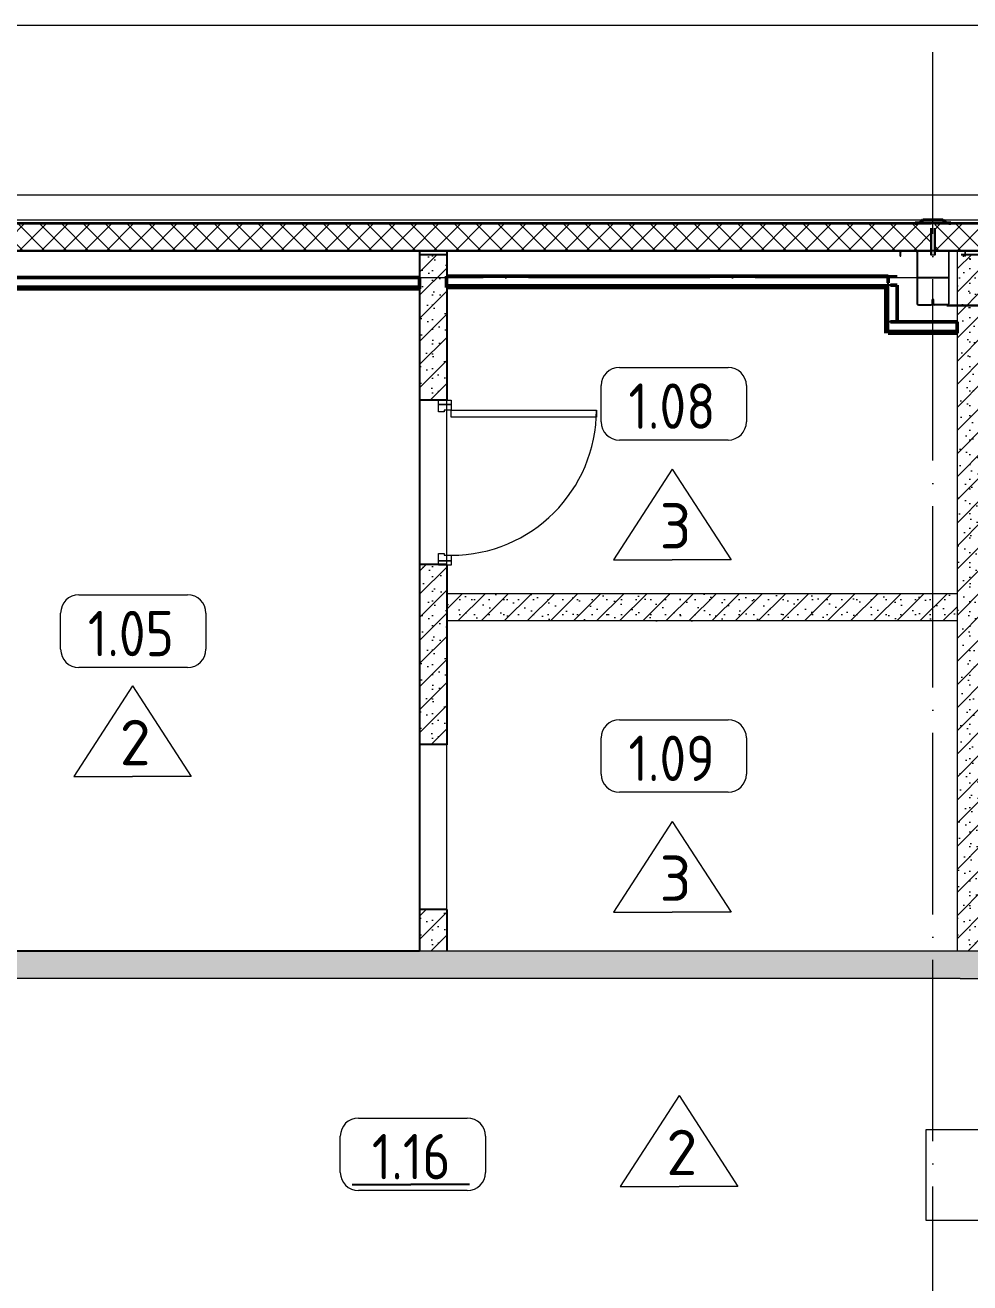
# Model space of a CAD drawing. Header units: millimetres. Extents: x 2559584 to 2748503, y -688364 to -611007.
# Drawn here: x 2702782 to 2707989, y -635084 to -628153 of the extents above; entities that cross this region are included whole.
import ezdxf

# ---------------------------------------------------------------- set-up
doc = ezdxf.new("R2010")
doc.units = ezdxf.units.MM
doc.header["$LTSCALE"] = 50
for name, pattern in [('_ШПТ__20_т__2_5__Линия сетки', [25, 20, -2.5, 0, -2.5]), ('CENTER', [50.8, 31.75, -6.35, 6.35, -6.35]), ('невидимаяX2', [19.05, 12.7, -6.35])]:
    doc.linetypes.add(name, pattern=pattern)
doc.layers.add('_1-1_ Внутренние стены', color=7, linetype='Continuous')
doc.layers.add('расположение плит', color=7, linetype='Continuous')
for name, color, linetype, lineweight in [('A-Wall', 113, 'Continuous', 50), ('Высотные отметки', 7, 'Continuous', 9), ('Марки помещений', 7, 'Continuous', 20), ('Обобщенные модели', 7, 'Continuous', 18), ('ОСИ', 251, 'CENTER', 18), ('Перекрытия', 7, 'Continuous', 18), ('Размерные', 45, 'Continuous', 15), ('Средние', 142, 'Continuous', 30), ('Стены', 7, 'Continuous', 18), ('Стены разрез', 7, 'Continuous', 30), ('Стены штриховка', 7, 'Continuous', 30), ('Типовые аннотации', 7, 'Continuous', 18)]:
    doc.layers.add(name, color=color, linetype=linetype, lineweight=lineweight)
doc.layers.add('Вспомогательные', color=6, linetype='Continuous', plot=False)
for name, color, linetype, lineweight, true_color in [('Двери', 7, 'Continuous', 9, 0x804000), ('Каркас_Импост', 7, 'Continuous', 9, 0x804000), ('Монтажный зазор', 7, 'Continuous', 9, 0x804000), ('Панель', 7, 'Continuous', 9, 0x804000)]:
    doc.layers.add(name, color=color, linetype=linetype, lineweight=lineweight, true_color=true_color)
doc.styles.add('GOST 2.304 type A', font='isocpeur.ttf')
doc.styles.add('GOST Common_1', font='GOST_Common.ttf', dxfattribs={"width": 0.9, "height": 250})
pattern_1 = [(45, (0, 25), (-106.066, 106.066), [])]
pattern_2 = [(45, (0, 25), (-60.10408, 60.10408), []), (135, (0, 25), (-60.10408, -60.10408), [])]

# ---------------------------------------------------------------- blocks, each defined once
blk = doc.blocks.new('190_ФЭ_Цоколь_Типовой - ФЭ-Ц1_140х80-1287199-_О__L1_0_000_')
at = {"layer": 'Обобщенные модели', "color": 0}
for p, q in [((11705, 12433.1), (33695, 12433.1)), ((21055, 12294.9), (26945, 12294.9)), ((21069.2, 12280.6), (26930.8, 12280.6)), ((21097.7, 12277.7), (26902.3, 12277.7)), ((21097.9, 12275.1), (26902.1, 12275.1)), ((26912, 12275.1), (27088, 12275.1)), ((26929.1, 12277.7), (27070.9, 12277.7)), ((26932, 12280.6), (27068, 12280.6)), ((27055, 12294.9), (32945, 12294.9)), ((27069.2, 12280.6), (32930.8, 12280.6)), ((27097.7, 12277.7), (32902.3, 12277.7)), ((27097.9, 12275.1), (32902.1, 12275.1))]:
    blk.add_line(p, q, dxfattribs=at)
blk = doc.blocks.new('190_ФЭ_Стена_Стык вертикальный - ФЭ-C1_110-V10-_О__L1_0_000_')
at = {"layer": 'Обобщенные модели', "lineweight": 9}
h = blk.add_hatch(dxfattribs=at)
h.set_pattern_fill('FP_7', color=256, style=0, pattern_type=2)
h.set_pattern_definition([(45, (0, 0), (-106.066, 106.066), [])])
h.paths.add_polyline_path([(26912, 12275), (26912, 12276), (26902, 12275)], flags=0)
h.paths.add_polyline_path([(27098, 12275), (27097, 12276), (27088, 12275)], flags=0)
h.paths.add_polyline_path([(27097, 12277), (27098, 12278), (27072, 12278), (27055, 12295), (26945, 12295), (26928, 12278), (26928.4, 12277), (26945.4, 12294), (27054.6, 12294), (27071.6, 12277)], flags=0)
at = {"layer": 'Обобщенные модели', "lineweight": 40}
for p, q in [((26928, 12278), (26902, 12278)), ((26902, 12278), (26902, 12275)), ((26902, 12275), (26912, 12275)), ((26903, 12276), (26903, 12277)), ((26903, 12277), (26928.4, 12277)), ((26912, 12276), (26903, 12276)), ((26912, 12275), (26912, 12276)), ((26945, 12295), (26928, 12278)), ((26928.4, 12277), (26945.4, 12294)), ((27055, 12295), (26945, 12295)), ((26945.4, 12294), (27054.6, 12294)), ((27054.6, 12294), (27071.6, 12277)), ((27072, 12278), (27055, 12295)), ((27071.6, 12277), (27097, 12277)), ((27098, 12278), (27072, 12278)), ((27097, 12276), (27088, 12276)), ((27088, 12276), (27088, 12275)), ((27088, 12275), (27098, 12275)), ((27097, 12277), (27097, 12276)), ((27098, 12275), (27098, 12278))]:
    blk.add_line(p, q, dxfattribs=at)
blk = doc.blocks.new('050_Марка_Помещение_ОдноЗначение - Номер в прямоугольнике-676399-_О__L1_0_000_')
at = {"layer": 'Типовые аннотации', "color": 0, "lineweight": 9}
for p, q in [((-3, 2), (3, 2)), ((-4, -1), (-4, 1)), ((4, 1), (4, -1)), ((3, -2), (-3, -2))]:
    blk.add_line(p, q, dxfattribs=at)
for centre, start, end in [((-3, 1), 90, 180), ((3, 1), 360, 90), ((-3, -1), 180, 270), ((3, -1), 270, 0)]:
    blk.add_arc(centre, 1, start, end, dxfattribs=at)
blk = doc.blocks.new('Высотные отметки - Рамка-5093-_О__L1_0_000_')
at = {"layer": 'Типовые аннотации', "color": 0, "lineweight": 9}
for p, q in [((-6, 0), (-6, 5)), ((-6, 5), (6, 5)), ((6, 5), (6, 0)), ((6, 0), (-6, 0))]:
    blk.add_line(p, q, dxfattribs=at)
blk = doc.blocks.new('к3')
at = {"color": 0, "linetype": 'ByBlock', "lineweight": -2, "ltscale": 200}
for p, q in [((4147417.8, 542805.7), (4147417.8, 542828.2)), ((4147420.8, 542805.7), (4147420.8, 542828.2)), ((4147425.8, 542836.2), (4147504.8, 542836.2)), ((4147425.8, 542833.2), (4147504.8, 542833.2)), ((4147509.8, 542828.2), (4147509.8, 542544.2)), ((4147512.8, 542828.2), (4147512.8, 542544.2)), ((4147682.8, 542828.2), (4147682.8, 542544.2)), ((4147685.8, 542828.2), (4147685.8, 542544.2)), ((4147769.8, 542836.2), (4147690.8, 542836.2)), ((4147769.8, 542833.2), (4147690.8, 542833.2)), ((4147774.8, 542805.7), (4147774.8, 542828.2)), ((4147777.8, 542805.7), (4147777.8, 542828.2)), ((4147417.8, 542805.7), (4147420.8, 542805.7)), ((4147777.8, 542805.7), (4147774.8, 542805.7)), ((4147593.8, 542544.2), (4147593.8, 542566.7)), ((4147593.8, 542566.7), (4147596.8, 542566.7)), ((4147596.8, 542544.2), (4147596.8, 542566.7)), ((4147598.8, 542544.2), (4147598.8, 542566.7)), ((4147601.8, 542566.7), (4147598.8, 542566.7)), ((4147601.8, 542544.2), (4147601.8, 542566.7)), ((4147517.8, 542539.2), (4147588.8, 542539.2)), ((4147517.8, 542536.2), (4147588.8, 542536.2)), ((4147677.8, 542539.2), (4147606.8, 542539.2)), ((4147677.8, 542536.2), (4147606.8, 542536.2))]:
    blk.add_line(p, q, dxfattribs=at)
for centre, radius, start, end in [((4147425.8, 542828.2), 8, 90, 180), ((4147425.8, 542828.2), 5, 90, 180), ((4147504.8, 542828.2), 8, 0, 90), ((4147504.8, 542828.2), 5, 0, 90), ((4147690.8, 542828.2), 8, 90, 180), ((4147690.8, 542828.2), 5, 90, 180), ((4147769.8, 542828.2), 8, 0, 90), ((4147769.8, 542828.2), 5, 0, 90), ((4147517.8, 542544.2), 8, 180, 270), ((4147517.8, 542544.2), 5, 180, 270), ((4147588.8, 542544.2), 8, 270, 0), ((4147588.8, 542544.2), 5, 270, 0), ((4147606.8, 542544.2), 8, 180, 270), ((4147606.8, 542544.2), 5, 180, 270), ((4147677.8, 542544.2), 5, 270, 0), ((4147677.8, 542544.2), 8, 270, 0)]:
    blk.add_arc(centre, radius, start, end, dxfattribs=at)
at = {"layer": 'Вспомогательные', "color": 0, "ltscale": 10}
for p, q in [((4147690.3, 542836.2), (4147505.3, 542836.2)), ((4147682.8, 542686.2), (4147512.8, 542686.2))]:
    blk.add_line(p, q, dxfattribs=at)
blk = doc.blocks.new('101_Дверь_Однопольная_Стальная_Противопожарная_ГОСТ Р 57327-2016 - ДПС_01_2080-860_Пр_EI 30_П-1155117-_О__L1_0_000_')
at = {"layer": 'Каркас_Импост', "color": 7}
for p, q in [((-430, 75), (-400, 75)), ((-430, 5), (-430, 75)), ((-400, 75), (-400, 35)), ((400, 75), (430, 75)), ((400, 35), (400, 75)), ((430, 75), (430, 5)), ((-390, 5), (-430, 5)), ((-400, 35), (-390, 35)), ((-390, 35), (-390, 5)), ((390, 35), (400, 35)), ((390, 5), (390, 35)), ((430, 5), (390, 5))]:
    blk.add_line(p, q, dxfattribs=at)
at = {"layer": 'Монтажный зазор', "color": 7}
for p, q in [((-455, 75), (-430, 75)), ((-455, 5), (-455, 75)), ((-430, 75), (-430, 5)), ((430, 75), (455, 75)), ((430, 5), (430, 75)), ((455, 75), (455, 5)), ((-430, 5), (-455, 5)), ((455, 5), (430, 5))]:
    blk.add_line(p, q, dxfattribs=at)
at = {"layer": 'Панель', "color": 7, "lineweight": 18}
for p, q in [((-400, 875), (-360, 875)), ((-400, 75), (-400, 875)), ((-360, 875), (-360, 75)), ((-360, 75), (-400, 75))]:
    blk.add_line(p, q, dxfattribs=at)
at = {"layer": 'Панель', "color": 7}
blk.add_arc((-400, 75), 800, 0, 90, dxfattribs=at)
blk = doc.blocks.new('План')
at = {"layer": '_1-1_ Внутренние стены', "linetype": 'Continuous', "lineweight": 0}
h = blk.add_hatch(dxfattribs=at)
h.set_pattern_fill('ГАЗОБЕТОН_0004', color=8, style=0, pattern_type=2)
h.set_pattern_definition([(45, (67326.71, 3932.98), (-63.63961, 63.63961), []), (90, (67263.07, 3996.62), (-81, 0), [0, -54, 0, -81]), (155, (67326.71, 4060.256), (34.23208, 73.41093), [0, -39.6, 0, -68.4])])
h.paths.add_polyline_path([(24170, 11330.1), (24170, 12130), (24320, 12130), (24320, 11330.1)])
h = blk.add_hatch(dxfattribs=at)
h.set_pattern_fill('ГАЗОБЕТОН_0004', color=8, style=0, pattern_type=2)
h.set_pattern_definition([(45, (70286.71, 892.83), (-63.63961, 63.63961), []), (90, (70223.07, 956.47), (-81, 0), [0, -54, 0, -81]), (155, (70286.71, 1020.11), (34.23208, 73.41093), [0, -39.6, 0, -68.4])])
h.paths.add_polyline_path([(27135, 8290), (27135, 12130), (27285, 12130), (27285, 8290)])
h = blk.add_hatch(dxfattribs=at)
h.set_pattern_fill('ГАЗОБЕТОН_0004', color=8, style=0, pattern_type=2)
h.set_pattern_definition([(45, (67326.71, 2030.6), (-63.63961, 63.63961), []), (90, (67263.07, 2094.24), (-81, 0), [0, -54, 0, -81]), (155, (67326.71, 2157.88), (34.23208, 73.41093), [0, -39.6, 0, -68.4])])
h.paths.add_polyline_path([(24170, 9427.8), (24170, 10420.1), (24320, 10420.1), (24320, 9427.8)])
h = blk.add_hatch(dxfattribs=at)
h.set_pattern_fill('ГАЗОБЕТОН_0004', color=8, style=0, pattern_type=2)
h.set_pattern_definition([(45, (67476.71, 2712.6), (-63.63961, 63.63961), []), (90, (67413.07, 2776.24), (-81, 0), [0, -54, 0, -81]), (155, (67476.71, 2839.88), (34.23208, 73.41093), [0, -39.6, 0, -68.4])])
h.paths.add_polyline_path([(24320, 10109.8), (24320, 10259.8), (27135, 10259.8), (27135, 10109.8)])
h = blk.add_hatch(dxfattribs=at)
h.set_pattern_fill('ГАЗОБЕТОН_0004', color=8, style=0, pattern_type=2)
h.set_pattern_definition([(45, (67326.71, 892.83), (-63.63961, 63.63961), []), (90, (67263.07, 956.47), (-81, 0), [0, -54, 0, -81]), (155, (67326.71, 1020.11), (34.23208, 73.41093), [0, -39.6, 0, -68.4])])
h.paths.add_polyline_path([(24170, 8290), (24170, 8519.8), (24320, 8519.8), (24320, 8290)])
h = blk.add_hatch(dxfattribs=at)
h.set_pattern_fill('ГАЗОБЕТОН_0004', color=8, style=0, pattern_type=2)
h.set_pattern_definition([(45, (65036.71, -2385.17), (-63.63961, 63.63961), []), (90, (64973.07, -2321.53), (-81, 0), [0, -54, 0, -81]), (155, (65036.71, -2257.89), (34.23208, 73.41093), [0, -39.6, 0, -68.4])])
h.paths.add_polyline_path([(21905, 8290), (21905, 8140), (28364.8, 8140), (28364.8, 8290)])
at = {"layer": 'A-Wall', "linetype": 'Continuous', "lineweight": 18}
h = blk.add_hatch(dxfattribs=at)
h.set_pattern_fill('', color=30, scale=300, angle=360, style=0, pattern_type=0)
h.set_pattern_definition([])
h.paths.add_polyline_path([(21277.6, 11945.4), (21285.4, 11940.7), (24170, 11940.7), (24170, 11953.2), (21272.9, 11953.2), (21272.9, 11940.7)], flags=0)
h = blk.add_hatch(dxfattribs=at)
h.set_pattern_fill('', color=30, scale=300, angle=360, style=0, pattern_type=0)
h.set_pattern_definition([])
h.paths.add_polyline_path([(26740.2, 11947.2), (26752.7, 11959.7), (24318.9, 11959.7), (24318.9, 11947.2)], flags=0)
h = blk.add_hatch(dxfattribs=at)
h.set_pattern_fill('', color=30, scale=300, style=0, pattern_type=0)
h.set_pattern_definition([])
h.paths.add_polyline_path([(26740.2, 11696.1), (26752.7, 11708.6), (26752.7, 11959.7), (26740.2, 11959.7)], flags=0)
h = blk.add_hatch(dxfattribs=at)
h.set_pattern_fill('', color=30, scale=300, angle=360, style=0, pattern_type=0)
h.set_pattern_definition([])
h.paths.add_polyline_path([(26752.7, 11696.1), (27133.8, 11696.1), (27133.8, 11708.6), (26752.7, 11708.6)], flags=0)
at = {"layer": 'Стены штриховка', "lineweight": 9}
h = blk.add_hatch(dxfattribs=at)
h.set_pattern_fill('FP_4', color=8, style=0, pattern_type=2)
h.set_pattern_definition(pattern_1)
h.paths.add_polyline_path([(26990, 12298), (26990, 12300), (21010, 12300), (21010, 12298), (26855.4, 12298)], flags=0)
h = blk.add_hatch(dxfattribs=at)
h.set_pattern_fill('FP_5', color=8, style=0, pattern_type=2)
h.set_pattern_definition(pattern_2)
h.paths.add_polyline_path([(26990, 12152), (26990, 12298), (21010, 12298), (21010, 12152), (26855.4, 12152)], flags=0)
h = blk.add_hatch(dxfattribs=at)
h.set_pattern_fill('FP_4', color=8, style=0, pattern_type=2)
h.set_pattern_definition(pattern_1)
h.paths.add_polyline_path([(32990, 12298), (32990, 12300), (27010, 12300), (27010, 12298), (32851.7, 12298)], flags=0)
h = blk.add_hatch(dxfattribs=at)
h.set_pattern_fill('FP_5', color=8, style=0, pattern_type=2)
h.set_pattern_definition(pattern_2)
h.paths.add_polyline_path([(32990, 12152), (32990, 12298), (27010, 12298), (27010, 12152), (32851.7, 12152)], flags=0)
h = blk.add_hatch(dxfattribs=at)
h.set_pattern_fill('FP_4', color=8, style=0, pattern_type=2)
h.set_pattern_definition(pattern_1)
h.paths.add_polyline_path([(32990, 12150), (32990, 12152), (27010, 12152), (27010, 12150), (32851.7, 12150)], flags=0)
at = {"color": 8}
for p, q in [((24170, 12150), (24170, 11327.1)), ((24170, 12130), (24320, 12130)), ((24170, 12130), (24320, 12130)), ((24320, 12150), (24320, 11327.1)), ((27155, 12130), (27305, 12130)), ((24320, 11327.1), (24170, 11327.1)), ((24320, 10420.1), (24170, 10420.1)), ((24170, 10417.1), (24170, 9427.8)), ((24320, 10417.1), (24320, 9427.8)), ((24320, 9429.8), (24170, 9429.8)), ((24320, 8519.8), (24170, 8519.8)), ((24170, 8519.8), (24170, 8290)), ((24320, 8519.8), (24320, 8290)), ((23798.5, 7004.1), (24122, 7004.1)), ((24445.5, 7004.1), (24122, 7004.1))]:
    blk.add_line(p, q, dxfattribs=at)
at = {"color": 0}
for p, q in [((21285.4, 11940.7), (24170, 11940.7)), ((24170, 11940.7), (24170, 8290)), ((24170, 8290), (19330, 8290))]:
    blk.add_line(p, q, dxfattribs=at)
at = {"color": 8, "lineweight": 9}
for p, q in [((25563.6, 10946.8), (25240.1, 10446.4)), ((25563.6, 10946.8), (25887.1, 10446.4)), ((25240.1, 10446.4), (25563.6, 10446.4)), ((25887.1, 10446.4), (25563.6, 10446.4)), ((22587.9, 9753), (22264.3, 9252.5)), ((22587.9, 9753), (22911.4, 9252.5)), ((22264.3, 9252.5), (22587.9, 9252.5)), ((22911.4, 9252.5), (22587.9, 9252.5)), ((25563.6, 9004.9), (25240.1, 8504.5)), ((25563.6, 9004.9), (25887.1, 8504.5)), ((25240.1, 8504.5), (25563.6, 8504.5)), ((25887.1, 8504.5), (25563.6, 8504.5)), ((25600.5, 7494), (25277, 6993.5)), ((25600.5, 7494), (25924.1, 6993.5)), ((25277, 6993.5), (25600.5, 6993.5)), ((25277, 6993.5), (25600.5, 6993.5)), ((25924.1, 6993.5), (25600.5, 6993.5))]:
    blk.add_line(p, q, dxfattribs=at)
at = {"layer": 'A-Wall', "color": 8, "linetype": 'Continuous', "lineweight": 50}
for p, q in [((24170, 12003.2), (21222.9, 12003.2)), ((24170, 11940.7), (24170, 12003.2)), ((26752.7, 12009.7), (24318.9, 12009.7)), ((24318.9, 12009.7), (24318.9, 11947.2)), ((26752.7, 11972.2), (26752.7, 12009.7)), ((26802.7, 11959.7), (26765.2, 11959.7)), ((27133.8, 11696.1), (27133.8, 11758.6))]:
    blk.add_line(p, q, dxfattribs=at)
at = {"layer": 'A-Wall', "color": 0, "linetype": 'Continuous', "lineweight": 25}
for p, q in [((26802.7, 12009.7), (26752.7, 12009.7)), ((21272.9, 11953.2), (24170, 11953.2)), ((24170, 11953.2), (21272.9, 11953.2)), ((24318.9, 11959.7), (26752.7, 11959.7)), ((26752.7, 11959.7), (24318.9, 11959.7)), ((26752.7, 11959.7), (26740.2, 11959.7)), ((26752.7, 11959.7), (26752.7, 11972.2)), ((26765.2, 11959.7), (26752.7, 11959.7)), ((26752.7, 11959.7), (26752.7, 11708.6)), ((26752.7, 11708.6), (26752.7, 11959.7)), ((26765.2, 11758.6), (26752.7, 11758.6)), ((26752.7, 11758.6), (26752.7, 11708.6)), ((26752.7, 11708.6), (26802.7, 11708.6)), ((26752.7, 11708.6), (27133.8, 11708.6)), ((27133.8, 11708.6), (26752.7, 11708.6))]:
    blk.add_line(p, q, dxfattribs=at)
at = {"layer": 'A-Wall', "color": 0, "linetype": 'Continuous', "lineweight": 50}
for p, q in [((21285.4, 11940.7), (24170, 11940.7)), ((24318.9, 11947.2), (26740.2, 11947.2)), ((26740.2, 11959.7), (26740.2, 11696.1)), ((26802.7, 11758.6), (26802.7, 11959.7)), ((27133.8, 11758.6), (26765.2, 11758.6)), ((26752.7, 11708.6), (26752.7, 11696.1)), ((26752.7, 11696.1), (27133.8, 11696.1))]:
    blk.add_line(p, q, dxfattribs=at)
at = {"layer": 'ОСИ', "color": 8, "linetype": '_ШПТ__20_т__2_5__Линия сетки'}
for p, q in [((27000, -4008), (27000, 13323)), ((47022, 12000), (-4642.5, 12000))]:
    blk.add_line(p, q, dxfattribs=at)
at = {"layer": 'Перекрытия', "color": 8}
for p, q in [((12270, 13393), (33130, 13393)), ((27010, 12125), (26990, 12125)), ((26074.3, 8140.2), (25164.3, 8140.2))]:
    blk.add_line(p, q, dxfattribs=at)
at = {"layer": 'Перекрытия', "color": 8, "linetype": 'невидимаяX2'}
blk.add_line((26074.5, 8140), (25164.5, 8140), dxfattribs=at)
at = {"layer": 'Средние', "color": 8, "linetype": 'CENTER', "ltscale": 20}
blk.add_line((27077, 11849), (32914, 11849), dxfattribs=at)
at = {"layer": 'Стены', "color": 8}
for p, q in [((27135, 8290), (27135, 12150)), ((27150, 8140), (28364.8, 8140))]:
    blk.add_line(p, q, dxfattribs=at)
at = {"layer": 'Стены', "color": 8, "linetype": 'невидимаяX2', "ltscale": 10}
for p, q in [((24170, 10420.1), (24170, 11330.1)), ((24320, 10420.1), (24320, 11330.1)), ((24170, 8519.8), (24170, 9429.8)), ((24320, 8519.8), (24320, 9429.8))]:
    blk.add_line(p, q, dxfattribs=at)
at = {"layer": 'Стены', "color": 8, "lineweight": 18}
for p, q in [((27135, 10259.8), (24320, 10259.8)), ((27135, 10109.8), (24320, 10109.8)), ((28364.8, 8290), (21905, 8290)), ((25164.5, 8140), (21905, 8140)), ((25184.5, 8140), (21925, 8140)), ((27149.8, 8140.2), (25164.3, 8140.2)), ((27150, 8140), (26074.5, 8140))]:
    blk.add_line(p, q, dxfattribs=at)
at = {"layer": 'Стены разрез', "color": 8}
for p, q in [((26990, 12300), (21010, 12300)), ((26990, 12125), (26990, 12275)), ((32990, 12300), (27010, 12300)), ((27010, 12275), (27010, 12125)), ((21010, 12150), (26990, 12150)), ((27010, 12150), (32990, 12150))]:
    blk.add_line(p, q, dxfattribs=at)
at = {"layer": 'Стены штриховка', "color": 8, "lineweight": 9}
for p, q in [((26990, 12298), (21010, 12298)), ((32990, 12298), (27010, 12298)), ((26990, 12152), (21010, 12152)), ((32990, 12152), (27010, 12152))]:
    blk.add_line(p, q, dxfattribs=at)
at = {"layer": 'Высотные отметки', "color": 8, "lineweight": 20, "xscale": 99.99999999999993, "yscale": 99.99999999999993, "zscale": 99.99999999999993}
blk.add_blockref('Высотные отметки - Рамка-5093-_О__L1_0_000_', (27562.3, 6806.5), dxfattribs=at)
at = {"layer": 'Двери', "color": 8, "rotation": 270}
blk.add_blockref('101_Дверь_Однопольная_Стальная_Противопожарная_ГОСТ Р 57327-2016 - ДПС_01_2080-860_Пр_EI 30_П-1155117-_О__L1_0_000_', (24270.2, 10871.9), dxfattribs=at)
at = {"layer": 'Марки помещений', "color": 8, "xscale": 99.99999999999993, "yscale": 99.99999999999993, "zscale": 99.99999999999993}
for p in [(25571.7, 11306.5), (22592.3, 10053.4), (24133.6, 7170.6)]:
    blk.add_blockref('050_Марка_Помещение_ОдноЗначение - Номер в прямоугольнике-676399-_О__L1_0_000_', p, dxfattribs=at)
at = {"layer": 'Марки помещений', "color": 253, "xscale": 99.99999999999993, "yscale": 99.99999999999993, "zscale": 99.99999999999993}
blk.add_blockref('050_Марка_Помещение_ОдноЗначение - Номер в прямоугольнике-676399-_О__L1_0_000_', (25571.7, 9365.6), dxfattribs=at)
at = {"layer": 'Обобщенные модели', "color": 8}
for name in ['190_ФЭ_Цоколь_Типовой - ФЭ-Ц1_140х80-1287199-_О__L1_0_000_', '190_ФЭ_Стена_Стык вертикальный - ФЭ-C1_110-V10-_О__L1_0_000_']:
    blk.add_blockref(name, (0, 25), dxfattribs=at)
at = {"layer": 'Размерные', "color": 8}
blk.add_blockref('к3', (-4120597.8, -530686.2), dxfattribs=at)
at = {"color": 8, "lineweight": 9, "char_height": 250, "width": 606.076, "attachment_point": 1, "style": 'GOST 2.304 type A'}
for s, insert in [('3', (25493.3, 10758.8)), ('2', (22517.6, 9565)), ('3', (25493.3, 8816.9)), ('2', (25530.2, 7306))]:
    blk.add_mtext(s, dxfattribs=dict(at, insert=insert))
at = {"layer": 'Марки помещений', "color": 8, "lineweight": 9, "char_height": 250, "attachment_point": 1, "style": 'GOST Common_1'}
for s, insert, width in [('1.08', (25321.8, 11418.6), 606.076), ('1.05', (22342.4, 10165.5), 606.076), ('1.09', (25321.8, 9477.8), 606.076), ('1.16', (23907.5, 7282.7), 548.354)]:
    blk.add_mtext(s, dxfattribs=dict(at, insert=insert, width=width))

msp = doc.modelspace()

# ---------------------------------------------------------------- block references
at = {"layer": 'расположение плит', "color": 8}
msp.add_blockref('План', (2680785.5, -641545.9), dxfattribs=at)

doc.saveas('drawing.dxf')
